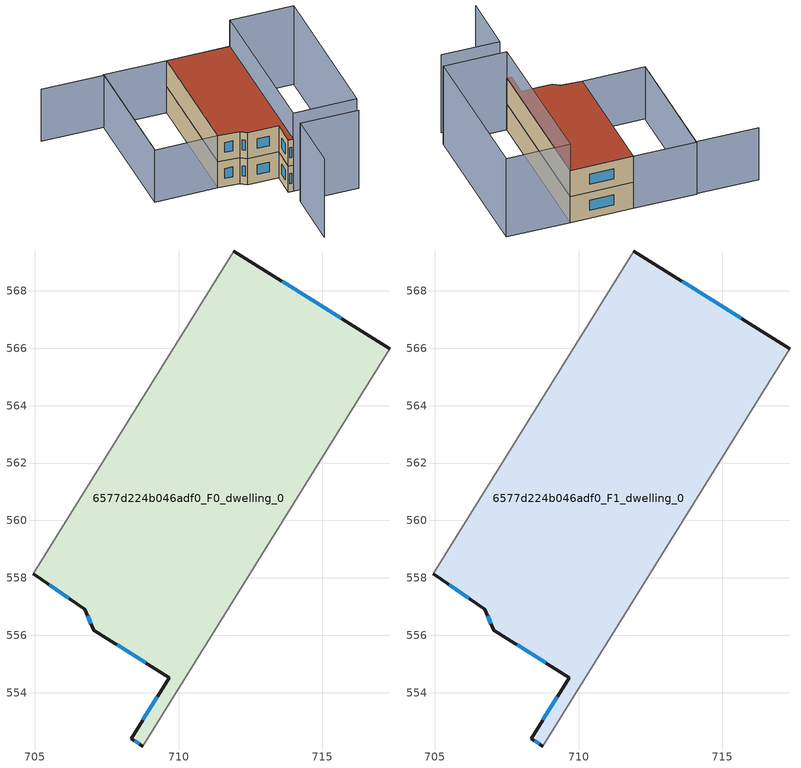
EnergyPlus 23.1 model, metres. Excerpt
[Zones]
6577d224b046adf0_F0_dwelling_0
 floor ground (EU_floor_Construction): 717.35,565.98 708.76,552.14 708.35,552.4 709.68,554.52 707.05,556.18 706.74,556.91 704.95,558.13 711.93,569.39 z0
 wall outside (EU_wall_Construction): 704.95,558.13 706.74,556.91 707.05,556.18 709.68,554.52 708.35,552.4 708.76,552.14 / 717.35,565.98 711.93,569.39 z0:3
 wall adiabatic (EU_wall_Construction): 711.93,569.39 704.95,558.13 / 708.76,552.14 717.35,565.98 z0:3
 window (EU_Window_Construction): 706.83,556.68 706.95,556.41 / 705.5,557.75 706.18,557.29 / 715.66,567.04 713.62,568.33 / 708.48,552.32 708.63,552.22 / 709.26,553.86 708.76,553.06 / 707.87,555.66 708.86,555.04 z0.93:2.07
6577d224b046adf0_F1_dwelling_0
 floor to 6577d224b046adf0_F0_dwelling_0 (EU_floor_Construction): 717.35,565.98 708.76,552.14 708.35,552.4 709.68,554.52 707.04,556.18 706.74,556.91 704.95,558.13 711.93,569.39 z3
 wall outside (EU_wall_Construction): 704.95,558.13 706.74,556.91 707.05,556.18 709.68,554.52 708.35,552.4 708.76,552.14 / 717.35,565.98 711.93,569.39 z3:6
 wall adiabatic (EU_wall_Construction): 711.93,569.39 704.95,558.13 / 708.76,552.14 717.35,565.98 z3:6
 window (EU_Window_Construction): 706.83,556.68 706.95,556.41 / 705.5,557.75 706.18,557.29 / 715.66,567.04 713.62,568.33 / 708.48,552.32 708.63,552.22 / 709.26,553.86 708.76,553.06 / 707.87,555.66 708.86,555.04 z3.93:5.07
 roof outside (EU_roof_Construction): 709.68,554.52 708.35,552.4 708.76,552.14 717.35,565.98 711.93,569.39 704.95,558.13 706.74,556.91 707.05,556.18 z6
shading: 704.47,545.3 707.81,550.61 / 707.81,550.61 712.83,547.45 / 708.75,552.13 717.35,565.98 / 717.35,565.98 722.85,562.57 / 722.85,562.57 714.24,548.72 / 714.24,548.72 708.75,552.13 z0:9; 701.11,576.05 706.5,572.67 / 706.5,572.67 699.54,561.55 / 711.93,569.39 704.95,558.14 / 704.95,558.14 699.51,561.51 / 699.51,561.51 706.5,572.77 / 706.5,572.77 711.93,569.39 z0:6
[Building]
EU S2 Campaign: North Axis=0; Terrain=City; Solar Distribution=FullExterior
[Site:Location]
Montreal-Trudeau.Intl.AP: Latitude=45.4667; Longitude=-73.75; Time Zone=-5; Elevation=36
[SizingPeriod:WeatherFileDays]
AnnualSizingPeriod: Begin Month=1; Begin Day of Month=1; End Month=12; End Day of Month=31; Day of Week for Start Day=Monday; Use Weather File Daylight Saving Period=No; Use Weather File Rain and Snow Indicators=No
[MATERIAL]
EU_InternalMass_Material: Roughness=MediumRough; Thickness=0.1; Conductivity=1; Density=1800; Specific Heat=900; Thermal Absorptance=0.9; Solar Absorptance=0.7; Visible Absorptance=0.7
[MATERIAL:NOMASS] Roughness=MediumRough; Thermal Absorptance=0.9; Solar Absorptance=0.7; Visible Absorptance=0.7
Name | Thermal Resistance
EU_wall_NoMass; EU_floor_NoMass | 1.51479
EU_roof_NoMass | 2.84114
[WINDOWMATERIAL:SIMPLEGLAZINGSYSTEM]
EU_Window_SimpleGlazing: UFactor=3.53504; Solar Heat Gain Coefficient=0.8; Visible Transmittance=0.8
[CONSTRUCTION]
EU_wall_Construction: EU_wall_NoMass
EU_roof_Construction: EU_roof_NoMass
EU_floor_Construction: EU_floor_NoMass
EU_Window_Construction: EU_Window_SimpleGlazing
EU_InternalMass_Construction: EU_InternalMass_Material
[ZONE] Type=1; Multiplier=1; Ceiling Height=autocalculate; Floor Area=autocalculate; Part of Total Floor Area=Yes
Name | Volume
6577d224b046adf0_F0_dwelling_0 | 264.613
6577d224b046adf0_F1_dwelling_0 | 264.614
[INTERNALMASS] Construction=EU_InternalMass_Construction; Surface Area=88.2042
Name | Zone or ZoneList
6577d224b046adf0_F0_dwelling_0_EU_InternalMass | 6577d224b046adf0_F0_dwelling_0
6577d224b046adf0_F1_dwelling_0_EU_InternalMass | 6577d224b046adf0_F1_dwelling_0
[OTHEREQUIPMENT] Fuel Type=Electricity; Design Level Calculation Method=Watts/Area; Power per Zone Floor Area=1; Fraction Latent=0; Fraction Radiant=0; Fraction Lost=0; Carbon Dioxide Generation Rate=0; EndUse Subcategory=EU_Step8_InternalGains
Name | Zone or ZoneList or Space or SpaceList | Schedule
EU_Step8_InternalGain_6577d224b046adf0_F0_dwelling_0_f000 | 6577d224b046adf0_F0_dwelling_0 | EU_Step8_GainSchedule_6577d224b046adf0_F0_dwelling_0_f000
EU_Step8_InternalGain_6577d224b046adf0_F1_dwelling_0_f000 | 6577d224b046adf0_F1_dwelling_0 | EU_Step8_GainSchedule_6577d224b046adf0_F1_dwelling_0_f000
[ZONEVENTILATION:DESIGNFLOWRATE] Schedule=EU_AlwaysOn; Design Flow Rate Calculation Method=AirChanges/Hour; Air Changes per Hour=0.775154; Ventilation Type=Natural; Fan Pressure Rise=0; Fan Total Efficiency=1; Constant Term Coefficient=1; Temperature Term Coefficient=0; Velocity Term Coefficient=0; Velocity Squared Term Coefficient=0; Minimum Indoor Temperature=-100; Maximum Indoor Temperature=100; Delta Temperature=-100; Minimum Outdoor Temperature=-100; Maximum Outdoor Temperature=100; Maximum Wind Speed=40
Name | Zone or ZoneList or Space or SpaceList
EU_ConstantAir_6577d224b046adf0_F0_dwelling_0 | 6577d224b046adf0_F0_dwelling_0
EU_ConstantAir_6577d224b046adf0_F1_dwelling_0 | 6577d224b046adf0_F1_dwelling_0
[HVACTEMPLATE:THERMOSTAT] Constant Heating Setpoint=20; Constant Cooling Setpoint=50
EU_HeatOnly_6577d224b046adf0_F0_dwelling_0; EU_HeatOnly_6577d224b046adf0_F1_dwelling_0
[HVACTEMPLATE:ZONE:IDEALLOADSAIRSYSTEM] System Availability Schedule=EU_AlwaysOn; Maximum Heating Supply Air Temperature=50; Minimum Cooling Supply Air Temperature=13; Maximum Heating Supply Air Humidity Ratio=0.0156; Minimum Cooling Supply Air Humidity Ratio=0.0077; Heating Limit=NoLimit; Cooling Limit=NoLimit; Heating Availability Schedule=EU_AlwaysOn; Cooling Availability Schedule=EU_CoolingOff; Dehumidification Control Type=ConstantSensibleHeatRatio; Cooling Sensible Heat Ratio=0.7; Dehumidification Setpoint=60; Humidification Control Type=None; Humidification Setpoint=30; Outdoor Air Method=None; Outdoor Air Flow Rate per Person=0.00944; Outdoor Air Flow Rate per Zone Floor Area=0; Outdoor Air Flow Rate per Zone=0; Demand Controlled Ventilation Type=None; Outdoor Air Economizer Type=NoEconomizer; Heat Recovery Type=None; Sensible Heat Recovery Effectiveness=0.7; Latent Heat Recovery Effectiveness=0.65
Name | Template Thermostat
6577d224b046adf0_F0_dwelling_0 | EU_HeatOnly_6577d224b046adf0_F0_dwelling_0
6577d224b046adf0_F1_dwelling_0 | EU_HeatOnly_6577d224b046adf0_F1_dwelling_0
[SIZING:ZONE] Zone Cooling Design Supply Air Temperature Input Method=SupplyAirTemperature; Zone Cooling Design Supply Air Temperature=13; Zone Heating Design Supply Air Temperature Input Method=SupplyAirTemperature; Zone Heating Design Supply Air Temperature=50; Zone Cooling Design Supply Air Humidity Ratio=0.008; Zone Heating Design Supply Air Humidity Ratio=0.008; Cooling Design Air Flow Method=DesignDay; Cooling Design Air Flow Rate=0; Cooling Minimum Air Flow per Zone Floor Area=0.000762; Cooling Minimum Air Flow=0; Cooling Minimum Air Flow Fraction=0.2; Heating Design Air Flow Method=DesignDay; Heating Design Air Flow Rate=0; Heating Maximum Air Flow per Zone Floor Area=0.002032; Heating Maximum Air Flow=0.141576; Heating Maximum Air Flow Fraction=0.3; Account for Dedicated Outdoor Air System=No; Dedicated Outdoor Air System Control Strategy=NeutralSupplyAir; Dedicated Outdoor Air Low Setpoint Temperature for Design=autosize; Dedicated Outdoor Air High Setpoint Temperature for Design=autosize; Zone Load Sizing Method=Sensible Load Only No Latent Load; Zone Latent Cooling Design Supply Air Humidity Ratio Input Method=HumidityRatioDifference; Zone Cooling Design Supply Air Humidity Ratio Difference=0.005; Zone Latent Heating Design Supply Air Humidity Ratio Input Method=HumidityRatioDifference; Zone Humidification Design Supply Air Humidity Ratio Difference=0.005
6577d224b046adf0_F0_dwelling_0; 6577d224b046adf0_F1_dwelling_0
[SCHEDULE:CONSTANT]
Name | Hourly Value
EU_AlwaysOn | 1
EU_CoolingOff | 0
[SCHEDULE:FILE] Column Number=1; Rows to Skip at Top=0; Number of Hours of Data=8760; Column Separator=Comma; Interpolate to Timestep=No; Minutes per Item=60; Adjust Schedule for Daylight Savings=Yes
Name | File
EU_Step8_GainSchedule_6577d224b046adf0_F0_dwelling_0_f000 | ../../schedules/6577d224b046adf0/6577d224b046adf0_F0_dwelling_0_f000_gain.csv
EU_Step8_GainSchedule_6577d224b046adf0_F1_dwelling_0_f000 | ../../schedules/6577d224b046adf0/6577d224b046adf0_F1_dwelling_0_f000_gain.csv
